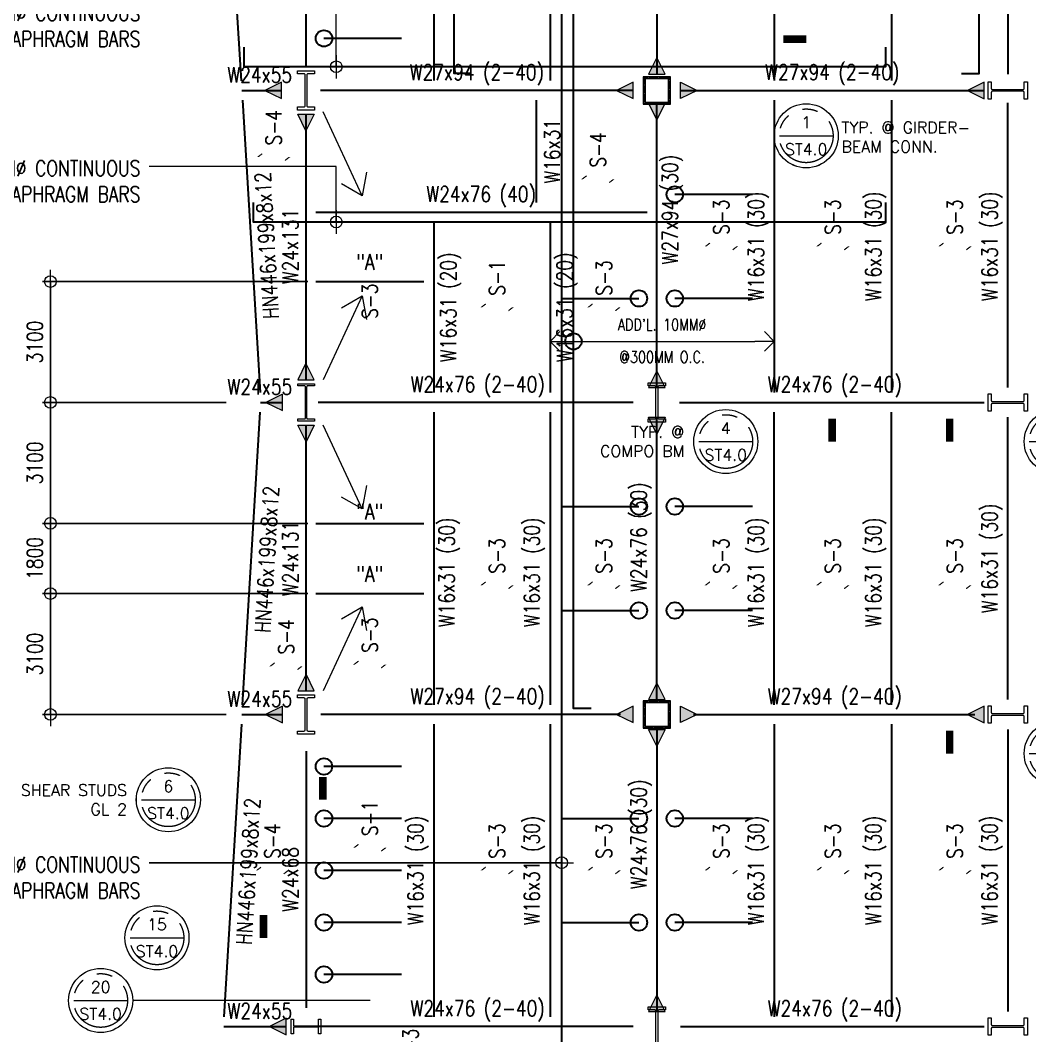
# Model space of a CAD drawing. Header units: millimetres. Extents: x 713683 to 908490, y -16030 to 119854.
# Drawn here: x 740312 to 766203, y 13241 to 39274 of the extents above; entities that cross this region are included whole.
import ezdxf
from ezdxf.enums import TextEntityAlignment as Align

# ---------------------------------------------------------------- set-up
doc = ezdxf.new("R2010")
doc.units = ezdxf.units.MM
doc.header["$MEASUREMENT"] = 0
doc.linetypes.add('PHANTOM2', pattern=[1.25, 0.625, -0.125, 0.125, -0.125, 0.125, -0.125])
doc.layers.get('0').update_dxf_attribs({"lineweight": 0})
for name, color, linetype, lineweight in [('HATCH', 8, 'Continuous', 5), ('S-ANNO-DIMS', 252, 'Continuous', 5), ('S-ANNO-MARK', 2, 'Continuous', 18), ('S-ANNO-NPLT', 7, 'Continuous', 15), ('S-Anno-Symb', 143, 'PHANTOM2', 15), ('S-BEAM', 5, 'Continuous', 30), ('S-BEAM-IDEN', 2, 'Continuous', 9), ('S-BRACE', 2, 'Continuous', 9), ('S-COLS', 2, 'Continuous', 20), ('S-CONN', 1, 'Continuous', 9), ('S_DRB', 4, 'Continuous', 30)]:
    doc.layers.add(name, color=color, linetype=linetype, lineweight=lineweight)
doc.styles.add('1', font='simplex8.shx', dxfattribs={"width": 0.8, "height": 400})
doc.styles.add('ARIALNW', font='ARIALN.TTF')
doc.styles.add('ROMANSX', font='ROMANS.shx', dxfattribs={"height": 0.09375})
doc.styles.add('SIMPLEX', font='SIMPLEX.shx', dxfattribs={"width": 0.8, "height": 400})
doc.dimstyles.new('DIM 200', dxfattribs={"dimtxt": 0.36, "dimasz": 0.2, "dimexe": 0.1, "dimexo": 0, "dimgap": 0.08, "dimtad": 1, "dimlfac": 2, "dimrnd": 0.005, "dimzin": 1, "dimdsep": 46, "dimtxsty": 'ARIALNW', "dimcen": 0.09, "dimclrd": 6, "dimclre": 6, "dimclrt": 13, "dimadec": 0, "dimazin": 0, "dimtfac": 1, "dimtofl": 0, "dimtmove": 2, "dimatfit": 3, "dimfxl": 1, "dimtolj": 1, "dimtzin": 0, "dimarcsym": 0})
doc.dimstyles.new('DIM_100', dxfattribs={"dimtxt": 400, "dimasz": 2, "dimexe": 100, "dimexo": 200, "dimgap": 200, "dimtad": 1, "dimdec": 0, "dimrnd": 1, "dimzin": 1, "dimdsep": 46, "dimtxsty": 'SIMPLEX', "dimblk1": 'ESCADIM_ARW', "dimblk2": 'ESCADIM_ARW', "dimsah": 1, "dimcen": 50, "dimclrd": 256, "dimclre": 256, "dimclrt": 52, "dimazin": 0, "dimtfac": 1, "dimtdec": 0, "dimtofl": 0, "dimtmove": 0, "dimatfit": 3, "dimldrblk": 'ESCADIM_ARW', "dimfxl": 1, "dimtolj": 1, "dimtzin": 0, "dimarcsym": 0})
doc.dimstyles.new('DIM_200', dxfattribs={"dimtxt": 400, "dimasz": 2, "dimexe": 200, "dimexo": 200, "dimgap": 200, "dimtad": 1, "dimdec": 0, "dimrnd": 1, "dimzin": 1, "dimdsep": 46, "dimtxsty": 'SIMPLEX', "dimblk1": 'ESCADIM_ARW', "dimblk2": 'ESCADIM_ARW', "dimsah": 1, "dimcen": 50, "dimclrd": 251, "dimclre": 251, "dimclrt": 52, "dimazin": 0, "dimtfac": 1, "dimtdec": 0, "dimtofl": 0, "dimtmove": 0, "dimatfit": 3, "dimldrblk": 'ESCADIM_ARW', "dimfxl": 1, "dimtolj": 1, "dimtzin": 0, "dimarcsym": 0})
doc.dimstyles.new('ESCA', dxfattribs={"dimtxt": 300, "dimasz": 1, "dimexe": 100, "dimexo": 100, "dimgap": 100, "dimtad": 1, "dimdec": 0, "dimrnd": 1, "dimdsep": 46, "dimtxsty": '1', "dimblk1": 'ESCADIM_ARW', "dimblk2": 'ESCADIM_ARW', "dimsah": 1, "dimcen": 50, "dimclrd": 256, "dimclre": 256, "dimclrt": 52, "dimadec": 0, "dimazin": 0, "dimtfac": 1, "dimtdec": 0, "dimtofl": 0, "dimtmove": 0, "dimatfit": 3, "dimldrblk": 'ESCADIM_ARW', "dimfxl": 1, "dimtolj": 1, "dimtzin": 0, "dimarcsym": 0})

# ---------------------------------------------------------------- blocks, each defined once
blk = doc.blocks.new('2F COLUMN LAYOUT')
at = {"layer": 'HATCH', "ltscale": 0.05}
h = blk.add_hatch(dxfattribs=at)
h.set_pattern_fill('ANSI31', color=256, scale=250, style=0)
h.set_pattern_definition([(45, (-554014.6, 18523.98), (-22.0970869, 22.0970869), [])])
h.paths.add_polyline_path([(16700, 39700), (17300, 39700), (17300, 40300), (16700, 40300)], flags=16)
h.paths.add_polyline_path([(16650, 39650), (17350, 39650), (17350, 40350), (16650, 40350)])
h = blk.add_hatch(dxfattribs=at)
h.set_pattern_fill('ANSI31', color=256, scale=250, style=0)
h.set_pattern_definition([(45, (-554014.6, 2523.98), (-22.0970869, 22.0970869), [])])
h.paths.add_polyline_path([(16700, 23700), (17300, 23700), (17300, 24300), (16700, 24300)], flags=16)
h.paths.add_polyline_path([(16650, 23650), (17350, 23650), (17350, 24350), (16650, 24350)])
at = {"layer": 'S-COLS', "elevation": 0}
for points in [[(8000, 40506), (8221, 40506), (8221, 40424), (8052, 40424, 0.414214), (8023, 40395), (8023, 39605, 0.414214), (8052, 39576), (8221, 39576), (8221, 39494), (7779, 39494), (7779, 39576), (7948, 39576, 0.414214), (7977, 39605), (7977, 40395, 0.414214), (7948, 40424), (7779, 40424), (7779, 40506), (8000, 40506)], [(17000, 31494), (16779, 31494), (16779, 31576), (16948, 31576, 0.414214), (16977, 31605), (16977, 32395, 0.414214), (16948, 32424), (16779, 32424), (16779, 32506), (17221, 32506), (17221, 32424), (17052, 32424, 0.414214), (17023, 32395), (17023, 31605, 0.414214), (17052, 31576), (17221, 31576), (17221, 31494), (17000, 31494)], [(8000, 24506), (8221, 24506), (8221, 24424), (8052, 24424, 0.414214), (8023, 24395), (8023, 23605, 0.414214), (8052, 23576), (8221, 23576), (8221, 23494), (7779, 23494), (7779, 23576), (7948, 23576, 0.414214), (7977, 23605), (7977, 24395, 0.414214), (7948, 24424), (7779, 24424), (7779, 24506), (8000, 24506)]]:
    blk.add_lwpolyline(points, format="xyb", dxfattribs=at)
for points in [[(16650, 39650), (17350, 39650), (17350, 40350), (16650, 40350)], [(16700, 39700), (17300, 39700), (17300, 40300), (16700, 40300)], [(16650, 23650), (17350, 23650), (17350, 24350), (16650, 24350)], [(16700, 23700), (17300, 23700), (17300, 24300), (16700, 24300)]]:
    blk.add_lwpolyline(points, close=True, dxfattribs=at)
at = {"layer": 'S-COLS', "ltscale": 0.5}
blk.add_lwpolyline([(26506, 40000), (26506, 39779), (26424, 39779), (26424, 39948, 0.414214), (26395, 39977), (25605, 39977, 0.414214), (25576, 39948), (25576, 39779), (25494, 39779), (25494, 40221), (25576, 40221), (25576, 40052, 0.414214), (25605, 40023), (26395, 40023, 0.414214), (26424, 40052), (26424, 40221), (26506, 40221), (26506, 40000)], format="xyb", dxfattribs=at)
at = {"layer": 'S-COLS', "ltscale": 0.5, "elevation": 0}
for points in [[(8000, 32480), (8214, 32480), (8214, 32424), (8044, 32424, 0.414214), (8015, 32396), (8015, 31604, 0.414214), (8044, 31576), (8214, 31576), (8214, 31520), (7786, 31520), (7786, 31576), (7956, 31576, 0.414214), (7985, 31604), (7985, 32396, 0.414214), (7956, 32424), (7786, 32424), (7786, 32480), (8000, 32480)], [(7619, 16000), (7619, 16185), (7677, 16185), (7677, 16034, 0.414214), (7695, 16016), (8305, 16016, 0.414214), (8323, 16034), (8323, 16185), (8381, 16185), (8381, 15815), (8323, 15815), (8323, 15966, 0.414214), (8305, 15984), (7695, 15984, 0.414214), (7677, 15966), (7677, 15815), (7619, 15815), (7619, 16000)]]:
    blk.add_lwpolyline(points, format="xyb", dxfattribs=at)
at = {"layer": 'S-COLS'}
for points in [[(26506, 32000), (26506, 31779), (26424, 31779), (26424, 31948, 0.414214), (26395, 31977), (25605, 31977, 0.414214), (25576, 31948), (25576, 31779), (25494, 31779), (25494, 32221), (25576, 32221), (25576, 32052, 0.414214), (25605, 32023), (26395, 32023, 0.414214), (26424, 32052), (26424, 32221), (26506, 32221), (26506, 32000)], [(26506, 24000), (26506, 23779), (26424, 23779), (26424, 23948, 0.414214), (26395, 23977), (25605, 23977, 0.414214), (25576, 23948), (25576, 23779), (25494, 23779), (25494, 24221), (25576, 24221), (25576, 24052, 0.414214), (25605, 24023), (26395, 24023, 0.414214), (26424, 24052), (26424, 24221), (26506, 24221), (26506, 24000)], [(17000, 15494), (16779, 15494), (16779, 15576), (16948, 15576, 0.414214), (16977, 15605), (16977, 16395, 0.414214), (16948, 16424), (16779, 16424), (16779, 16506), (17221, 16506), (17221, 16424), (17052, 16424, 0.414214), (17023, 16395), (17023, 15605, 0.414214), (17052, 15576), (17221, 15576), (17221, 15494), (17000, 15494)], [(26506, 16000), (26506, 15779), (26424, 15779), (26424, 15948, 0.414214), (26395, 15977), (25605, 15977, 0.414214), (25576, 15948), (25576, 15779), (25494, 15779), (25494, 16221), (25576, 16221), (25576, 16052, 0.414214), (25605, 16023), (26395, 16023, 0.414214), (26424, 16052), (26424, 16221), (26506, 16221), (26506, 16000)]]:
    blk.add_lwpolyline(points, format="xyb", dxfattribs=at)
blk = doc.blocks.new('Bubble')
at = {"layer": 'S-ANNO-NPLT'}
blk.add_circle((0, 0), 0.2608, dxfattribs=at)
at = {"layer": 'S-Anno-Symb', "color": 0}
blk.add_line((-0.2188, 0), (0.2188, 0), dxfattribs=at)
blk.add_circle((0, 0), 0.2187, dxfattribs=at)
at = {"layer": 'S-Anno-Symb', "style": 'ROMANSX'}
for tag, p in [('1', (0, 0.1094)), ('S1', (0, -0.1094))]:
    blk.add_attdef(tag, text='', height=0.0937, dxfattribs=at).set_placement(p, align=Align.MIDDLE_CENTER)
at = {"layer": 'S-Anno-Symb', "style": 'ROMANSX', "width": 1.018385, "flags": 8}
blk.add_attdef('LONG', text='', height=0.0937, dxfattribs=at).set_placement((-0.1796, -0.1249), (0.1796, -0.1249), align=Align.FIT)
blk = doc.blocks.new('ESCADIM_ARW')
at = {"color": 7}
blk.add_line((-150, 0), (150, 0), dxfattribs=at)
blk.add_circle((0, 0), 75, dxfattribs=at)
blk = doc.blocks.new('*D23')
at = {"layer": 'Defpoints', "color": 0, "ltscale": 0.05, "transparency": 16777216}
for p in [(747890, 26376), (741084, 24576), (747890, 24576)]:
    blk.add_point(p, dxfattribs=at)
at = {"layer": 'S-ANNO-DIMS', "color": 251, "lineweight": -2, "ltscale": 0.05, "transparency": 16777216}
for p, q in [((747690, 26376), (740884, 26376)), ((741084, 26374), (741084, 24578)), ((747690, 24576), (740884, 24576))]:
    blk.add_line(p, q, dxfattribs=at)
at = {"layer": 'S-ANNO-DIMS', "color": 251, "lineweight": -2, "ltscale": 0.05, "transparency": 16777216, "xscale": 2, "yscale": 2, "zscale": 2}
for p, rotation in [((741084, 26376), 90), ((741084, 24576), 270)]:
    blk.add_blockref('ESCADIM_ARW', p, dxfattribs=dict(at, rotation=rotation))
at = {"layer": 'S-ANNO-DIMS', "color": 52, "ltscale": 0.05, "transparency": 16777216, "insert": (740684, 25476), "char_height": 400, "attachment_point": 5, "rotation": 90, "style": 'SIMPLEX'}
blk.add_mtext('\\A1;1800', dxfattribs=at)
blk = doc.blocks.new('*D24')
at = {"layer": 'Defpoints', "color": 0, "ltscale": 0.05, "transparency": 16777216}
for p in [(741084, 24576), (747890, 24576), (745794, 21476, 0)]:
    blk.add_point(p, dxfattribs=at)
at = {"layer": 'S-ANNO-DIMS', "color": 251, "lineweight": -2, "ltscale": 0.05, "transparency": 16777216}
for p, q in [((747690, 24576), (740884, 24576)), ((741084, 21478), (741084, 24574)), ((745594, 21476), (740884, 21476))]:
    blk.add_line(p, q, dxfattribs=at)
at = {"layer": 'S-ANNO-DIMS', "color": 251, "lineweight": -2, "ltscale": 0.05, "transparency": 16777216, "xscale": 2, "yscale": 2, "zscale": 2}
for p, rotation in [((741084, 24576), 90), ((741084, 21476), 270)]:
    blk.add_blockref('ESCADIM_ARW', p, dxfattribs=dict(at, rotation=rotation))
at = {"layer": 'S-ANNO-DIMS', "color": 52, "ltscale": 0.05, "transparency": 16777216, "insert": (740684, 23026), "char_height": 400, "attachment_point": 5, "rotation": 90, "style": 'SIMPLEX'}
blk.add_mtext('\\A1;3100', dxfattribs=at)
blk = doc.blocks.new('*D25')
at = {"layer": 'Defpoints', "color": 0, "ltscale": 0.05, "transparency": 16777216}
for p in [(745794, 29476, 0), (741084, 26376), (747890, 26376)]:
    blk.add_point(p, dxfattribs=at)
at = {"layer": 'S-ANNO-DIMS', "color": 251, "lineweight": -2, "ltscale": 0.05, "transparency": 16777216}
for p, q in [((745594, 29476), (740884, 29476)), ((741084, 29474), (741084, 26378)), ((747690, 26376), (740884, 26376))]:
    blk.add_line(p, q, dxfattribs=at)
at = {"layer": 'S-ANNO-DIMS', "color": 251, "lineweight": -2, "ltscale": 0.05, "transparency": 16777216, "xscale": 2, "yscale": 2, "zscale": 2}
for p, rotation in [((741084, 29476), 90), ((741084, 26376), 270)]:
    blk.add_blockref('ESCADIM_ARW', p, dxfattribs=dict(at, rotation=rotation))
at = {"layer": 'S-ANNO-DIMS', "color": 52, "ltscale": 0.05, "transparency": 16777216, "insert": (740684, 27926), "char_height": 400, "attachment_point": 5, "rotation": 90, "style": 'SIMPLEX'}
blk.add_mtext('\\A1;3100', dxfattribs=at)
blk = doc.blocks.new('*D26')
at = {"layer": 'Defpoints', "color": 0, "ltscale": 0.05, "transparency": 16777216}
for p in [(741084, 32576), (747890, 32576), (745794, 29476, 0)]:
    blk.add_point(p, dxfattribs=at)
at = {"layer": 'S-ANNO-DIMS', "color": 251, "lineweight": -2, "ltscale": 0.05, "transparency": 16777216}
for p, q in [((747690, 32576), (740884, 32576)), ((741084, 29478), (741084, 32574)), ((745594, 29476), (740884, 29476))]:
    blk.add_line(p, q, dxfattribs=at)
at = {"layer": 'S-ANNO-DIMS', "color": 251, "lineweight": -2, "ltscale": 0.05, "transparency": 16777216, "xscale": 2, "yscale": 2, "zscale": 2}
for p, rotation in [((741084, 32576), 90), ((741084, 29476), 270)]:
    blk.add_blockref('ESCADIM_ARW', p, dxfattribs=dict(at, rotation=rotation))
at = {"layer": 'S-ANNO-DIMS', "color": 52, "ltscale": 0.05, "transparency": 16777216, "insert": (740684, 31026), "char_height": 400, "attachment_point": 5, "rotation": 90, "style": 'SIMPLEX'}
blk.add_mtext('\\A1;3100', dxfattribs=at)
blk = doc.blocks.new('_Open90')
at = {"color": 0, "linetype": 'ByBlock', "lineweight": -2}
for p, q in [((0, 0), (-1, 0)), ((-0.5, 0.5), (0, 0)), ((0, 0), (-0.5, -0.5))]:
    blk.add_line(p, q, dxfattribs=at)
blk = doc.blocks.new('*D35')
at = {"lineweight": -2, "ltscale": 0.5, "transparency": 16777216}
blk.add_line((14759, 33565, 0), (19508, 33565, 0), dxfattribs=at)
at = {"layer": 'Defpoints', "color": 0, "ltscale": 0.5, "transparency": 16777216}
for p in [(14259, 33565, 0), (20008, 33565, 0), (20008, 33565, 0)]:
    blk.add_point(p, dxfattribs=at)
at = {"lineweight": -2, "ltscale": 0.5, "transparency": 16777216, "xscale": 500, "yscale": 500, "zscale": 500, "rotation": 180}
blk.add_blockref('_Open90', (14259, 33565, 0), dxfattribs=at)
at = {"lineweight": -2, "ltscale": 0.5, "transparency": 16777216, "xscale": 500, "yscale": 500, "zscale": 500}
blk.add_blockref('_Open90', (20008, 33565, 0), dxfattribs=at)
at = {"color": 52, "ltscale": 0.5, "transparency": 16777216, "char_height": 300, "attachment_point": 5, "style": '1'}
for s, insert in [("\\A1;ADD'L. 10MM%%C", (17133, 33994, 0)), ('\\A1;@300MM O.C. ', (17133, 33165, 0))]:
    blk.add_mtext(s, dxfattribs=dict(at, insert=insert))
blk = doc.blocks.new('2F FRAMING LAYOUT')
at = {"layer": 'S-CONN'}
for points in [[(5288, 32414), (5499, 32843), (5709, 32414)], [(-4131, 31790), (-4560, 32000), (-4131, 32210)], [(4894, 31792), (4465, 32002), (4894, 32212)], [(6106, 31792), (6535, 32002), (6106, 32212)], [(13894, 31788), (13465, 31999), (13894, 32209)], [(5289, 31679), (5500, 31250), (5710, 31679)], [(-3711, 31394), (-3501, 30965), (-3290, 31394)], [(-3711, 24580), (-3501, 25009), (-3290, 24580)], [(5288, 24381), (5499, 24810), (5709, 24381)], [(-4105, 23791), (-4534, 24001), (-4105, 24211)], [(5288, 23619), (5499, 23190), (5709, 23619)], [(-3711, 23420), (-3500, 22991), (-3290, 23420)], [(-3711, 16606), (-3500, 17035), (-3290, 16606)], [(5288, 16381), (5499, 16810), (5709, 16381)], [(-4106, 15789), (-4535, 15999), (-4106, 16210)], [(4894, 15791), (4465, 16002), (4894, 16212)], [(6106, 15791), (6535, 16002), (6106, 16212)], [(13894, 15788), (13465, 15998), (13894, 16209)], [(5288, 15619), (5499, 15190), (5709, 15619)], [(5288, 8381), (5499, 8810), (5709, 8381)], [(-4006, 7789), (-4435, 7999), (-4006, 8210)]]:
    blk.add_hatch(color=256, dxfattribs=at).paths.add_polyline_path(points)
at = {"layer": 'S-BEAM'}
for p, q in [((-5158, 32250, 0), (-5607, 39750, 0)), ((-225, 39749, 0), (-225, 32252, 0)), ((2759, 39749, 0), (2759, 32252, 0)), ((5500, 39737, 0), (5500, 32414, 0)), ((8509, 39749, 0), (8509, 32251, 0)), ((11517, 39749, 0), (11517, 32251, 0)), ((14500, 39737, 0), (14500, 32414, 0)), ((-3500, 32606, 0), (-3500, 39561, 0)), ((-5143, 32000, 0), (-4131, 32001, 0)), ((4894, 32000, 0), (-3125, 32000, 0)), ((6106, 32002, 0), (13894, 31999, 0)), ((-5128, 31750, 0), (-4679, 24251, 0)), ((2413, 29125, 0), (2413, 31752, 0)), ((5500, 24381, 0), (5500, 31679, 0)), ((8509, 31751, 0), (8509, 24252, 0)), ((11517, 31751, 0), (11517, 24251, 0)), ((14501, 24381, 0), (14501, 31679, 0)), ((-3499, 24580, 0), (-3500, 31394, 0)), ((-3249, 28875, 0), (5250, 28875, 0)), ((-225, 28625, 0), (-225, 24253, 0)), ((2759, 28625, 0), (2759, 24253, 0)), ((-3250, 27100, 0), (-475, 27100, 0)), ((-4664, 24001, 0), (-4105, 24001, 0)), ((4888, 24001, 0), (-3186, 24001, 0)), ((6079, 24001, 0), (13894, 24000, 0)), ((-5128, 16250, 0), (-4679, 23751, 0)), ((-225, 23753, 0), (-225, 16250, 0)), ((2759, 23753, 0), (2759, 16250, 0)), ((8509, 16250, 0), (8509, 23752, 0)), ((11517, 16250, 0), (11517, 23751, 0)), ((5499, 16381, 0), (5499, 23619, 0)), ((14500, 16381, 0), (14500, 23619, 0)), ((-3500, 16606, 0), (-3500, 23420, 0)), ((-3250, 20900, 0), (-475, 20900, 0)), ((-3250, 19100, 0), (-475, 19100, 0)), ((-5143, 16000, 0), (-4106, 16000, 0)), ((4563, 16000, 0), (-3119, 16000, 0)), ((6438, 16000, 0), (13657, 16000, 0)), ((-5158, 15750, 0), (-5607, 8250, 0)), ((-225, 15750, 0), (-225, 8250, 0)), ((2759, 15750, 0), (2759, 8250, 0)), ((8509, 15750, 0), (8509, 8250, 0)), ((11517, 15750, 0), (11517, 8250, 0)), ((5499, 15619, 0), (5499, 8381, 0)), ((14500, 15619, 0), (14500, 8381, 0)), ((-3500, 15062, 0), (-3500, 8481, 0)), ((-5607, 8000, 0), (-4006, 8000, 0)), ((4894, 8000, 0), (-3215, 8000, 0)), ((6106, 8000, 0), (13894, 7999, 0))]:
    blk.add_line(p, q, dxfattribs=at)
at = {"layer": 'S-CONN', "color": 1, "elevation": 0}
for points in [[(5709, 32414), (5499, 32843), (5288, 32414), (5710, 32414)], [(-4131, 32210), (-4560, 32000), (-4131, 31790), (-4131, 32211)], [(4894, 32212), (4465, 32002), (4894, 31792), (4894, 32213)], [(6106, 32212), (6535, 32002), (6106, 31792), (6106, 32213)], [(13894, 32209), (13465, 31999), (13894, 31788), (13894, 32210)], [(5710, 31679), (5500, 31250), (5289, 31679), (5711, 31679)], [(-3290, 31394), (-3501, 30965), (-3711, 31394), (-3289, 31394)], [(-3290, 24580), (-3501, 25009), (-3711, 24580), (-3289, 24580)], [(5709, 24381), (5499, 24810), (5288, 24381), (5710, 24381)], [(-4105, 24211), (-4534, 24001), (-4105, 23791), (-4105, 24212)], [(5709, 23619), (5499, 23190), (5288, 23619), (5710, 23619)], [(-3290, 23420), (-3500, 22991), (-3711, 23420), (-3289, 23420)], [(-3290, 16606), (-3500, 17035), (-3711, 16606), (-3289, 16606)], [(5709, 16381), (5499, 16810), (5288, 16381), (5710, 16381)], [(-4106, 16210), (-4535, 15999), (-4106, 15789), (-4106, 16211)], [(4894, 16212), (4465, 16002), (4894, 15791), (4894, 16213)], [(6106, 16212), (6535, 16002), (6106, 15791), (6106, 16213)], [(13894, 16209), (13465, 15998), (13894, 15788), (13894, 16210)], [(5709, 15619), (5499, 15190), (5288, 15619), (5710, 15619)], [(5709, 8381), (5499, 8810), (5288, 8381), (5710, 8381)], [(-4006, 8210), (-4435, 7999), (-4006, 7789), (-4006, 8211)]]:
    blk.add_lwpolyline(points, dxfattribs=at)
at = {"layer": 'S-BRACE', "ltscale": 0.5}
for points in [[(-2056, 29300, 0), (-3058, 31451, 0)], [(-2056, 26731, 0), (-3058, 24580, 0)], [(-2056, 21269, 0), (-3058, 23420, 0)], [(-2056, 18757, 0), (-3058, 16606, 0)]]:
    blk.add_leader(points, dimstyle='DIM 200', override={"dimasz": 500, "dimtad": 0, "dimclrd": 2, "dimldrblk": 'Open90', "dimfxl": 0.18}, dxfattribs=at)
blk = doc.blocks.new("ADD' L BARS")
at = {"layer": 'S_DRB'}
for p, q in [((10450.6, 41333.3, 0), (8461, 41333.3, 0)), ((10450, 22666.4, 0), (8460.4, 22666.4, 0)), ((10450.1, 21333.2, 0), (8460.5, 21333.2, 0)), ((10450.3, 19999.9, 0), (8460.7, 19999.9, 0)), ((10450.4, 18666.6, 0), (8460.8, 18666.6, 0)), ((10450.6, 17333.3, 0), (8461, 17333.3, 0))]:
    blk.add_line(p, q, dxfattribs=at)
at = {"layer": 'S_DRB', "color": 4, "elevation": 0}
for points in [[(12248.4, 40432.8), (11798.4, 40432.8), (11799.7, 55606.9), (12249.7, 55606.9)], [(24817.1, 40432.8), (25267.1, 40432.8), (25267.1, 55606.9), (24817.1, 55606.9)], [(15310.1, 24150), (14860.1, 24150), (14860.1, 47606.7), (15310.1, 47606.7)], [(22866.9, 41106.8), (22866.9, 40606.8), (6414.9, 40606.8), (6414.9, 41106.8)], [(22866.9, 37126.5), (22866.9, 36626.5), (6649.7, 36626.5), (6649.7, 37126.5)]]:
    blk.add_lwpolyline(points, dxfattribs=at)
at = {"layer": 'S_DRB'}
for centre in [(8461, 41333.3, 0), (14860.1, 33565.1, 0), (8460.4, 22666.4, 0), (8460.5, 21333.2, 0), (8460.7, 19999.9, 0), (8460.8, 18666.6, 0), (8461, 17333.3, 0)]:
    blk.add_circle(centre, 210.4, dxfattribs=at)
at = {"layer": 'S-BEAM-IDEN', "char_height": 400, "attachment_point": 3, "style": '1'}
for insert in [(3752.1, 42184.6, 0), (3752.1, 38204.3, 0)]:
    blk.add_mtext_dynamic_manual_height_columns('3-25MM∅ CONTINUOUS \\PDIAPHRAGM BARS', width=8791.578, gutter_width=1, heights=[0], dxfattribs=dict(at, insert=insert))
at = {"ltscale": 0.5}
dim = blk.add_linear_dim(base=(20008.5, 33565.1, 0), p1=(14258.5, 33565.1, 0), p2=(20008.5, 33565.1, 0), text="ADD'L. 10MM%%C\\X@300MM O.C. ", dimstyle='DIM_100', override={"dimasz": 500, "dimexo": 100, "dimblk1": 'Open90', "dimblk2": 'Open90', "dimse1": 1, "dimse2": 1}, dxfattribs=at)
dim.commit()
dim.dimension.update_dxf_attribs({"geometry": '*D35', "text_midpoint": (17133.5, 33565.1, 0)})
at = {"layer": 'S-ANNO-DIMS', "color": 4}
for points in [[(8775, 40606.8, 0), (8775, 42032, 0), (3976.4, 42032, 0)], [(8775, 36626.5, 0), (8775, 38051.6, 0), (3976.4, 38051.6, 0)]]:
    blk.add_leader(points, dimstyle='ESCA', override={"dimasz": 2, "dimtad": 0, "dimfxl": 0.0625}, dxfattribs=at)

msp = doc.modelspace()

# ---------------------------------------------------------------- linework, layer by layer
at = {"layer": 'S-ANNO-MARK'}
for points in [[(746518.27555, 35854.78113, 29.99952, 29.99952, 0), (746405.23122, 35767.78, 0, 0, 0), (747214.80878, 35767.78, 29.99952, 29.99952, 0), (747101.76445, 35680.77887, 0, 0, 0)], [(754836.29555, 35287.06113, 29.99952, 29.99952, 0), (754723.25122, 35200.06, 0, 0, 0), (755532.82878, 35200.06, 29.99952, 29.99952, 0), (755419.78445, 35113.05887, 0, 0, 0)]]:
    msp.add_lwpolyline(points, format="xyseb", dxfattribs=at)
for points, elevation in [([(757999.81394, 33562.08211, 29.99952, 29.99952, 0), (757886.76961, 33475.08097, 0, 0, 0), (758696.34716, 33475.08097, 29.99952, 29.99952, 0), (758583.30284, 33388.07984, 0, 0, 0)], 0), ([(760861.43345, 33562.08211, 29.99952, 29.99952, 0), (760748.38912, 33475.08097, 0, 0, 0), (761557.96668, 33475.08097, 29.99952, 29.99952, 0), (761444.92235, 33388.07984, 0, 0, 0)], -0.00001), ([(763991.35379, 33562.08211, 29.99952, 29.99952, 0), (763878.30946, 33475.08097, 0, 0, 0), (764687.88701, 33475.08097, 29.99952, 29.99952, 0), (764574.84269, 33388.07984, 0, 0, 0)], 0.00001), ([(752249.85951, 32001.78858, 29.99952, 29.99952, 0), (752136.81518, 31914.78745, 0, 0, 0), (752946.39273, 31914.78745, 29.99952, 29.99952, 0), (752833.3484, 31827.78632, 0, 0, 0)], 0), ([(754991.35379, 32001.78858, 29.99952, 29.99952, 0), (754878.30946, 31914.78745, 0, 0, 0), (755687.88701, 31914.78745, 29.99952, 29.99952, 0), (755574.84269, 31827.78632, 0, 0, 0)], 0), ([(752249.85951, 24875.23535, 29.99952, 29.99952, 0), (752136.81518, 24788.23422, 0, 0, 0), (752946.39273, 24788.23422, 29.99952, 29.99952, 0), (752833.3484, 24701.23309, 0, 0, 0)], 0), ([(754991.35379, 24875.23535, 29.99952, 29.99952, 0), (754878.30946, 24788.23422, 0, 0, 0), (755687.88701, 24788.23422, 29.99952, 29.99952, 0), (755574.84269, 24701.23309, 0, 0, 0)], 0), ([(757999.81394, 24875.23535, 29.99952, 29.99952, 0), (757886.76961, 24788.23422, 0, 0, 0), (758696.34716, 24788.23422, 29.99952, 29.99952, 0), (758583.30284, 24701.23309, 0, 0, 0)], 0), ([(760861.43345, 24875.23535, 29.99952, 29.99952, 0), (760748.38912, 24788.23422, 0, 0, 0), (761557.96668, 24788.23422, 29.99952, 29.99952, 0), (761444.92235, 24701.23309, 0, 0, 0)], -0.00001), ([(763991.35379, 24875.23535, 29.99952, 29.99952, 0), (763878.30946, 24788.23422, 0, 0, 0), (764687.88701, 24788.23422, 29.99952, 29.99952, 0), (764574.84269, 24701.23309, 0, 0, 0)], 0.00001), ([(746839.10057, 22801.30113, 29.99952, 29.99952, 0), (746726.05624, 22714.3, 0, 0, 0), (747535.63379, 22714.3, 29.99952, 29.99952, 0), (747422.58947, 22627.29887, 0, 0, 0)], 0.00001), ([(748986.0645, 22844.14623, 29.99952, 29.99952, 0), (748873.02017, 22757.1451, 0, 0, 0), (749682.59772, 22757.1451, 29.99952, 29.99952, 0), (749569.55339, 22670.14397, 0, 0, 0)], -0.00001), ([(746486.86181, 17562.95381, 29.99952, 29.99952, 0), (746373.81749, 17475.95268, 0, 0, 0), (747183.39504, 17475.95268, 29.99952, 29.99952, 0), (747070.35071, 17388.95154, 0, 0, 0)], 0), ([(752249.85951, 17563.02103, 29.99952, 29.99952, 0), (752136.81518, 17476.01989, 0, 0, 0), (752946.39273, 17476.01989, 29.99952, 29.99952, 0), (752833.3484, 17389.01876, 0, 0, 0)], 0), ([(754991.35379, 17563.02103, 29.99952, 29.99952, 0), (754878.30946, 17476.01989, 0, 0, 0), (755687.88701, 17476.01989, 29.99952, 29.99952, 0), (755574.84269, 17389.01876, 0, 0, 0)], 0), ([(757999.81394, 17563.02103, 29.99952, 29.99952, 0), (757886.76961, 17476.01989, 0, 0, 0), (758696.34716, 17476.01989, 29.99952, 29.99952, 0), (758583.30284, 17389.01876, 0, 0, 0)], 0), ([(760861.43345, 17563.02103, 29.99952, 29.99952, 0), (760748.38912, 17476.01989, 0, 0, 0), (761557.96668, 17476.01989, 29.99952, 29.99952, 0), (761444.92235, 17389.01876, 0, 0, 0)], -0.00001), ([(763991.35379, 17563.02103, 29.99952, 29.99952, 0), (763878.30946, 17476.01989, 0, 0, 0), (764687.88701, 17476.01989, 29.99952, 29.99952, 0), (764574.84269, 17389.01876, 0, 0, 0)], 0.00001)]:
    msp.add_lwpolyline(points, format="xyseb", dxfattribs=dict(at, elevation=elevation))
at = {"layer": 'S-ANNO-NPLT'}
for centre in [(760470.3138, 36312.31403, -0.00001), (758407.08204, 28473.38, -0.00001), (766882.35346, 28473.38), (766882.35346, 20473.38), (744109.76003, 19288.94, -0.00001), (743817.49935, 15748.84744, 0), (742373.46, 14143.12, 0)]:
    msp.add_circle(centre, 821.36597, dxfattribs=at)
at = {"layer": 'S-Anno-Symb', "linetype": 'ByBlock'}
msp.add_line((749288.46, 14143.12), (743194.82597, 14143.12), dxfattribs=at)
for points, elevation in [([(760470.3138, 37133.68, 0, 0, 0), (760470.3138, 38789.18817, 196.07256, 196.07256, 0), (759882.09612, 38789.18817, 0, 0, 0)], -0.00001), ([(759228.44801, 28473.38, 0, 0, 0), (761139.30298, 28473.38, 196.07256, 196.07256, 0), (761139.30298, 29061.59768, 0, 0, 0)], -0.00001), ([(744931.126, 19288.94, 0, 0, 0), (748074.98192, 19288.94, 196.07256, 196.07256, 0), (748074.98192, 19877.15768, 0, 0, 0)], -0.00001), ([(744638.86532, 15748.84744, 0, 0, 0), (746549.72029, 15748.84744, 196.07256, 196.07256, 0), (746549.72029, 16337.06512, 0, 0, 0)], 0), ([(749288.46, 14143.12, 0, 0, 0), (749288.46, 12920.71777, 196.07256, 196.07256, 0), (748700.24232, 12920.71777, 0, 0, 0)], 0)]:
    msp.add_lwpolyline(points, format="xyseb", dxfattribs=dict(at, elevation=elevation))
for points in [[(766060.98748, 28473.38, 0, 0, 0), (764150.13252, 28473.38, 196.07256, 196.07256, 0), (764150.13252, 29061.59768, 0, 0, 0)], [(766060.98748, 20473.38, 0, 0, 0), (764150.13252, 20473.38, 196.07256, 196.07256, 0), (764150.13252, 21061.59768, 0, 0, 0)]]:
    msp.add_lwpolyline(points, format="xyseb", dxfattribs=at)
at = {"layer": 'S-COLS', "elevation": 0.00001}
msp.add_lwpolyline([(748986.0645, 18146.17105, 29.99952, 29.99952, 0), (748873.02017, 18059.16991, 0, 0, 0), (749682.59772, 18059.16991, 29.99952, 29.99952, 0), (749569.5534, 17972.16878, 0, 0, 0)], format="xyseb", dxfattribs=at)
at = {"layer": 'S_DRB'}
for p, q in [((759090.48767, 34809.35323, 0), (757100.85469, 34809.35323, 0)), ((754190.48767, 32142.68657, 0), (756180.12066, 32142.68657, 0)), ((759090.48767, 32142.68657, 0), (757100.85469, 32142.68657, 0)), ((754190.48767, 26809.35323, -0.00002), (756180.12066, 26809.35323, -0.00002)), ((759090.48767, 26809.35323, -0.00002), (757100.85469, 26809.35323, -0.00002)), ((754190.48767, 24142.68657, -0.00002), (756180.12066, 24142.68657, -0.00002)), ((759090.48767, 24142.68657, -0.00002), (757100.85469, 24142.68657, -0.00002)), ((754190.48767, 18809.35323, -0.00001), (756180.12066, 18809.35323, -0.00001)), ((759090.48767, 18809.35323, -0.00001), (757100.85469, 18809.35323, -0.00001)), ((754190.48767, 16142.68657, -0.00001), (756180.12066, 16142.68657, -0.00001)), ((759090.48767, 16142.68657, -0.00001), (757100.85469, 16142.68657, -0.00001))]:
    msp.add_line(p, q, dxfattribs=at)
at = {"layer": 'S_DRB', "color": 4, "elevation": -0.00001}
msp.add_lwpolyline([(754648.99339, 5906.9999), (754198.99339, 5906.9999), (754198.99339, 53082.92387), (754648.99339, 53082.92387)], dxfattribs=at)
at = {"layer": 'S_DRB'}
for centre in [(757100.85469, 34809.35323, 0), (756180.12066, 32142.68657, 0), (757100.85469, 32142.68657, 0), (756180.12066, 26809.35323, -0.00002), (757100.85469, 26809.35323, -0.00002), (756180.12066, 24142.68657, -0.00002), (757100.85469, 24142.68657, -0.00002), (756180.12066, 18809.35323, -0.00001), (757100.85469, 18809.35323, -0.00001), (756180.12066, 16142.68657, -0.00001), (757100.85469, 16142.68657, -0.00001)]:
    msp.add_circle(centre, 210.36702, dxfattribs=at)

# ---------------------------------------------------------------- block references
for name, p in [('2F COLUMN LAYOUT', (739640.48767, -2523.9801, 0)), ('2F FRAMING LAYOUT', (751140.17923, 5476.0199, 0.00001))]:
    msp.add_blockref(name, p)
at = {"layer": 'S-Anno-Symb', "xscale": 3149.760000000242, "yscale": 3149.760000000242, "zscale": 3149.760000000242}
for p, values in [((760470.3138, 36312.31403, -0.00001), {'1': '1', 'S1': 'ST4.0'}), ((758407.08204, 28473.38, -0.00001), {'1': '4', 'S1': 'ST4.0'}), ((766882.35346, 28473.38), {'1': '1', 'S1': 'ST4.0'}), ((766882.35346, 20473.38), {'1': '16', 'S1': 'ST4.0'}), ((744109.76003, 19288.94, -0.00001), {'1': '6', 'S1': 'ST4.0'}), ((743817.49935, 15748.84744, 0), {'1': '15', 'S1': 'ST4.0'}), ((742373.46, 14143.12, 0), {'1': '20', 'S1': 'ST4.0'})]:
    msp.add_blockref('Bubble', p, dxfattribs=at).add_auto_attribs(values)
at = {"layer": 'S-BRACE'}
msp.add_blockref("ADD' L BARS", (739640.48767, -2523.9801, 0), dxfattribs=at)

# ---------------------------------------------------------------- texts
at = {"layer": 'S-ANNO-DIMS', "color": 52, "char_height": 400, "attachment_point": 5, "style": 'SIMPLEX'}
for s, insert in [('\\A1;W24x55', (746454.64346, 37875.0759, 0)), ('\\A1;W27x94 (2-40)', (752024.63423, 37876.16199, -0.00001)), ('\\A1;W27x94 (2-40)', (761140.48767, 37876.86242, -0.00001)), ('\\A1;W24x76 (40)', (752134.02838, 34750.87979, -0.00003)), ('\\A1;{\\W0.8;"A"}', (749277.80895, 33077.64822, -0.00001)), ('\\A1;W24x76 (2-40)', (752044.95493, 29875.39918, 0)), ('\\A1;W24x76 (2-40)', (761205.57818, 29874.85513, -0.00001)), ('\\A1;W24x55', (746458.22302, 29876.0199, 0.00001)), ('\\A1;{\\W0.8;"A"}', (749277.80895, 26677.64822, -0.00001)), ('\\A1;{\\W0.8;"A"}', (749277.80895, 25077.64822, -0.00001)), ('\\A1;W27x94 (2-40)', (752043.84197, 21875.29904, -0.00001)), ('\\A1;W27x94 (2-40)', (761204.46522, 21874.75499, -0.00001)), ('\\A1;W24x55', (746458.22302, 21876.0199, 0)), ('\\A1;W24x55', (746458.22302, 13874.97865, 0.00001)), ('\\A1;W24x76 (2-40)', (752043.84196, 13875.29905, 0)), ('\\A1;W24x76 (2-40)', (761204.46521, 13874.755, 0))]:
    msp.add_mtext(s, dxfattribs=dict(at, insert=insert))
for s, insert, rotation in [('\\A1;\\pxqc;S-4', (746810.02, 36517.78), 90), ('\\A1;{\\W0.8;W16x31}', (753953.37712, 35914.54823, -0.00002), 90), ('\\A1;\\pxqc;S-4', (755128.04, 35950.06), 90), ('\\A1;W27x94 (30)', (757040.48767, 34418.71314, 0), 90), ('\\A1;HN446x199x8x12', (746635.94893, 33499.33152, 0.00001), 93.423878219), ('\\A1;\\pxqc;S-3', (758291.55839, 34225.08097, 0), 90), ('\\A1;W16x31 (30)', (759248.94782, 33477.5676, 0), 90), ('\\A1;\\pxqc;S-3', (761153.1779, 34225.08097, -0.00001), 90), ('\\A1;W16x31 (30)', (762257.40798, 33477.5676, 0), 90), ('\\A1;\\pxqc;S-3', (764283.09824, 34225.08097, 0.00001), 90), ('\\A1;W16x31 (30)', (765241.57759, 33477.5676, 0), 90), ('\\A1;W24x131', (747240.48767, 33474.68229, 0), 90), ('\\A1;W16x31 (20)', (751356.96361, 31914.78745, -0.00002), 90), ('\\A1;W16x31 (20)', (754340.82678, 31914.78745, -0.00003), 90), ('\\A1;\\pxqc;S-3', (755283.09824, 32664.78745, 0), 90), ('\\A1;\\pxqc;{\\W0.8;S-1}', (752541.60396, 32664.78745, 0), 90), ('\\A1;\\pxqc;S-3', (749277.90888, 32068.42442, -0.00004), 90), ('\\A1;W24x76 (30)', (756239.39776, 26021.57314, -0.00001), 90), ('\\A1;HN446x199x8x12', (746635.94893, 25452.70828, 0.00001), 86.576121781), ('\\A1;W16x31 (30)', (765240.48767, 25476.0199, 0), 90), ('\\A1;W24x131', (747240.48767, 25477.35751, 0), 90), ('\\A1;W16x31 (30)', (751315.13022, 25119.30507, 0), 90), ('\\A1;W16x31 (30)', (753498.99339, 25119.09751, -0.00001), 90), ('\\A1;W16x31 (30)', (759248.94782, 25118.69755, 0), 90), ('\\A1;W16x31 (30)', (762257.40798, 25118.48828, 0), 90), ('\\A1;\\pxqc;S-3', (752541.60396, 25538.23422, 0), 90), ('\\A1;\\pxqc;S-3', (755283.09824, 25538.23422, 0), 90), ('\\A1;\\pxqc;S-3', (758291.55839, 25538.23422, 0), 90), ('\\A1;\\pxqc;S-3', (761153.1779, 25538.23422, -0.00001), 90), ('\\A1;\\pxqc;S-3', (764283.09824, 25538.23422, 0.00001), 90), ('\\A1;\\pxqc;S-4', (747130.84502, 23464.3, 0.00001), 90), ('\\A1;\\pxqc;S-3', (749277.80895, 23507.1451, -0.00001), 90), ('\\A1;W24x76 (30)', (756240.48767, 18404.55314, -0.00001), 90), ('\\A1;HN446x199x8x12', (746157.2854, 17452.20553, 0), 86.576121781), ('\\A1;\\pxqc;{\\W0.8;S-1}', (749277.80895, 18809.16991, 0.00001), 90), ('\\A1;W16x31 (30)', (750515.13022, 17476.01991, 0), 90), ('\\A1;W16x31 (30)', (753498.99339, 17476.0199, -0.00001), 90), ('\\A1;W16x31 (30)', (759248.94782, 17476.0199, -0.00001), 90), ('\\A1;W16x31 (30)', (762257.40798, 17476.0199, -0.00001), 90), ('\\A1;W16x31 (30)', (765240.48767, 17476.0199, 0), 90), ('\\A1;\\pxqc;S-4', (746778.60626, 18225.95268, 0), 90), ('\\A1;\\pxqc;S-3', (752541.60396, 18226.01989, 0), 90), ('\\A1;\\pxqc;S-3', (755283.09824, 18226.01989, 0), 90), ('\\A1;\\pxqc;S-3', (758291.55839, 18226.01989, 0), 90), ('\\A1;\\pxqc;S-3', (761153.1779, 18226.01989, -0.00001), 90), ('\\A1;\\pxqc;S-3', (764283.09824, 18226.01989, 0.00001), 90), ('\\A1;\\pxqc;S-3', (750322.98399, 12965.67152, 0), 90)]:
    msp.add_mtext(s, dxfattribs=dict(at, insert=insert, rotation=rotation))
at = {"layer": 'S-Anno-Symb', "char_height": 295.29, "width": 6780.3427625, "style": 'ROMANSX'}
for s, insert, attachment_point in [('TYP. @ GIRDER-\\PBEAM CONN.', (761374.86244, 36278.25361, -0.00001), 4), ('TYP. @ \\PCOMPO BM', (757345.93607, 28473.38, -0.00001), 6), ('TYP. @ SHEAR STUDS \\PGL 2', (743048.61406, 19288.94, -0.00001), 6)]:
    msp.add_mtext(s, dxfattribs=dict(at, insert=insert, attachment_point=attachment_point))
at = {"layer": 'S-BEAM-IDEN', "insert": (743392.54171, 17828.38587, -0.00002), "char_height": 400, "attachment_point": 3, "style": '1'}
msp.add_mtext_dynamic_manual_height_columns('6-25MM∅ CONTINUOUS \\PDIAPHRAGM BARS', width=8791.57845, gutter_width=1, heights=[0], dxfattribs=at)
at = {"layer": 'S-COLS', "color": 52, "insert": (747240.77655, 17247.48132, 0), "char_height": 400, "attachment_point": 5, "rotation": 90, "style": 'SIMPLEX'}
msp.add_mtext('\\A1;{\\W0.8;W24x68}', dxfattribs=at)

# ---------------------------------------------------------------- dimensions: what is measured, and where the dimension line sits
at = {"layer": 'S-ANNO-DIMS', "ltscale": 0.05}
for base, p1, p2, angle, picture, middle in [((741084.20943, 32576.0199, 0), (745793.87782, 29476.0199, 0.00001), (747890.48767, 32576.0199, 0), 90, '*D26', (740684.20943, 31026.0199, 0)), ((741084.20943, 26376.0199, 0), (745793.87782, 29476.0199, 0.00001), (747890.48767, 26376.0199, 0), 270, '*D25', (740684.20943, 27926.0199, 0)), ((741084.20943, 24576.0199, 0), (747890.48767, 26376.0199, 0), (747890.48767, 24576.0199, 0), 270, '*D23', (740684.20943, 25476.0199, 0)), ((741084.20943, 24576.0199, 0), (745793.87782, 21476.0199, 0.00001), (747890.48767, 24576.0199, 0), 90, '*D24', (740684.20943, 23026.0199, 0))]:
    dim = msp.add_linear_dim(base=base, p1=p1, p2=p2, angle=angle, dimstyle='DIM_200', dxfattribs=at)
    dim.commit()
    dim.dimension.update_dxf_attribs({"geometry": picture, "text_midpoint": middle})

# ---------------------------------------------------------------- leaders
at = {"layer": 'S-ANNO-DIMS', "color": 4}
msp.add_leader([(754198.99339, 17675.7706, -0.00001), (743616.87391, 17675.7706, -0.00001)], dimstyle='ESCA', override={"dimasz": 2, "dimtad": 0, "dimfxl": 0.0625}, dxfattribs=at)

doc.saveas('drawing.dxf')
